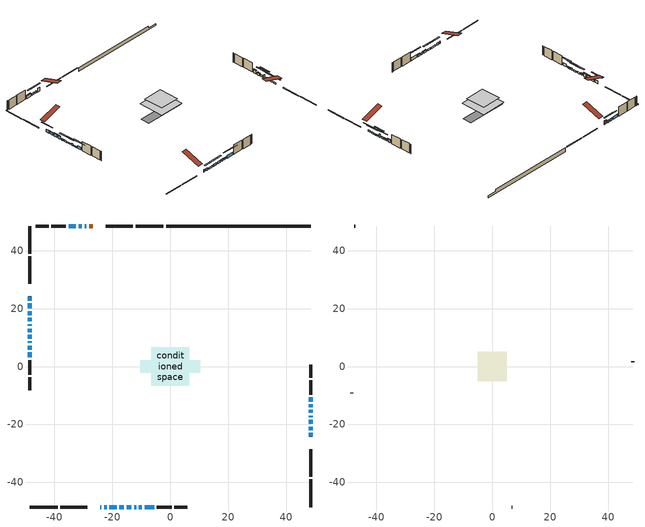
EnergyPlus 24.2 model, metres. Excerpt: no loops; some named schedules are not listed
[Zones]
conditioned space
 floor adiabatic (AdiabaticFloorConstruction): -6.57,-6.57 -6.57,6.57 6.57,6.57 6.57,-6.57 z3.66
 floor foundation (Slab1 construction): -10.28,-2.22 -10.28,2.22 10.28,2.22 10.28,-2.22 z-0.76
 wall outside (RimJoist1 construction): -2.38,48.53 -11.99,48.53 / -48.53,-48.53 -38.93,-48.53 / -48.53,48.53 -48.53,38.93 / 48.53,-48.53 48.53,-38.93 z1.22:1.52
 wall outside (RimJoist2 construction): -12.91,48.53 -22.29,48.53 / -38,-48.53 -28.63,-48.53 / -48.53,38 -48.53,28.63 / 48.53,-38 48.53,-28.63 z1.22:1.52
 wall outside (AdiabaticWallConstruction 1): -26.74,48.53 -28.04,48.53 z1.22:3.25
 wall outside (AdiabaticWallConstruction): -24.18,-48.53 -23.76,-48.53 / -28.96,48.53 -29.58,48.53 / -22.83,-48.53 -22.01,-48.53 / -12.48,-48.53 -11.78,-48.53 z1.22:2.44; -48.53,24.18 -48.53,22.76 / -48.53,19.15 -48.53,17.72 / 48.53,-12.13 48.53,-10.71 / -8.88,-48.53 -5.53,-48.53 z1.22:2.74; -48.53,21.83 -48.53,20.07 / -32.6,48.53 -35.14,48.53 / -48.53,4.9 -48.53,3.14 z1.22:2.57; -48.53,16.8 -48.53,15.57 z1.22:2.69; -48.53,14.65 -48.53,14.03 z1.22:1.96; 48.53,-24.18 48.53,-22.88 / -48.53,13.11 -48.53,11.81 z1.22:2.04; 48.53,-21.96 48.53,-20.74 / -48.53,10.88 -48.53,9.66 z1.22:1.91; -30.5,48.53 -31.67,48.53 z1.22:2.39; -21.09,-48.53 -18.49,-48.53 z1.22:2.03; -48.53,8.74 -48.53,8.18 / 48.53,-16.02 48.53,-15 / 48.53,-14.08 48.53,-13.06 z1.22:2.24; 48.53,-19.81 48.53,-18.39 / -48.53,7.25 -48.53,5.83 z1.22:1.63; -17.57,-48.53 -15.99,-48.53 / -15.06,-48.53 -13.41,-48.53 / -10.85,-48.53 -9.81,-48.53 z1.22:2.14; 48.53,-17.46 48.53,-16.95 z1.22:3.05
 wall outside (Wall1 construction): -36.07,48.53 -41.12,48.53 / -4.6,-48.53 0.45,-48.53 / -48.53,2.22 -48.53,-2.83 / 48.53,-9.78 48.53,-4.73 z1.22:6.1
 wall outside (Wall2 construction): -42.04,48.53 -46.47,48.53 / 1.38,-48.53 5.8,-48.53 / -48.53,-3.76 -48.53,-8.18 / 48.53,-3.8 48.53,0.62 z1.22:6.1
 wall foundation (FoundationWall1 construction): -1.45,48.53,-0.76 -1.45,48.53,1.22 43.54,48.53,1.22 43.54,48.53,0.21 48.53,48.53,0.21 48.53,48.53,-0.76
 window (WindowConstruction 20): -24.18,-48.53 -23.76,-48.53 z1.22:2.44
 window (WindowConstruction 6): -48.53,24.18 -48.53,22.76 z1.22:2.74
 window (WindowConstruction 7): -48.53,21.83 -48.53,20.08 z1.22:2.57
 window (WindowConstruction 8): -48.53,19.15 -48.53,17.72 z1.22:2.74
 window (WindowConstruction 9): -48.53,16.79 -48.53,15.57 z1.22:2.69
 window (WindowConstruction 10): -48.53,14.65 -48.53,14.04 z1.22:1.96
 window (WindowConstruction 11): 48.53,-24.18 48.53,-22.88 z1.22:2.03
 window (WindowConstruction 12): 48.53,-21.96 48.53,-20.74 z1.22:1.91
 window (WindowConstruction 13): -28.97,48.53 -29.57,48.53 z1.22:2.44
 window (WindowConstruction 14): -30.5,48.53 -31.67,48.53 z1.22:2.39
 window (WindowConstruction 21): -22.83,-48.53 -22.01,-48.53 z1.22:2.44
 window (WindowConstruction 15): -32.6,48.53 -35.14,48.53 z1.22:2.57
 window (WindowConstruction 16): -21.09,-48.53 -18.49,-48.53 z1.22:2.03
 window (WindowConstruction 17): -48.53,13.11 -48.53,11.81 z1.22:2.03
 window (WindowConstruction 18): -48.53,10.88 -48.53,9.66 z1.22:1.91
 window (WindowConstruction 19): -48.53,8.73 -48.53,8.18 z1.22:2.24
 window (WindowConstruction 23): 48.53,-19.81 48.53,-18.39 z1.22:1.63
 window (WindowConstruction 24): -17.57,-48.53 -15.99,-48.53 z1.22:2.13
 window (WindowConstruction 25): -15.06,-48.53 -13.41,-48.53 z1.22:2.13
 window (WindowConstruction 22): -12.48,-48.53 -11.78,-48.53 z1.22:2.44
 window (WindowConstruction 26): -10.85,-48.53 -9.81,-48.53 z1.22:2.13
 window (WindowConstruction 27): -48.53,7.25 -48.53,5.83 z1.22:1.63
 window (WindowConstruction): 48.53,-17.46 48.53,-16.95 z1.22:3.05
 window (WindowConstruction 1): 48.53,-16.02 48.53,-15 z1.22:2.24
 window (WindowConstruction 2): 48.53,-14.08 48.53,-13.06 z1.22:2.24
 window (WindowConstruction 3): 48.53,-12.13 48.53,-10.71 z1.22:2.74
 window (WindowConstruction 4): -8.88,-48.53 -5.53,-48.53 z1.22:2.74
 window (WindowConstruction 5): -48.53,4.9 -48.53,3.15 z1.22:2.57
 door (Door): -26.74,48.53 -28.04,48.53 z1.22:3.25
 ceiling adiabatic (AdiabaticFloorConstruction): 6.57,-6.57 6.57,6.57 -6.57,6.57 -6.57,-6.57 z3.66
attic - vented
 floor to conditioned space (Floor1 construction Reversed): -5.05,-5.05 -5.05,5.05 5.05,5.05 5.05,-5.05 z6.1
 wall outside (Wall3 construction): -47.39,48.53 -47.6,48.53 / 6.73,-48.53 6.94,-48.53 / -48.53,-9.11 -48.53,-9.32 / 48.53,1.55 48.53,1.76 z1.22:6.1
 roof outside (Roof1 construction): -25.81,48.53,6.1 -25.81,38.7,9.37 -23.22,38.7,9.37 -23.22,48.53,6.1; -25.11,-48.53,6.1 -25.11,-38.7,9.37 -27.7,-38.7,9.37 -27.7,-48.53,6.1; -48.53,25.11,6.1 -38.7,25.11,9.37 -38.7,27.7,9.37 -48.53,27.7,6.1; 48.53,-25.11,6.1 38.7,-25.11,9.37 38.7,-27.7,9.37 48.53,-27.7,6.1
shading: -48.53,20.12 -48.53,26.82 -48.95,26.82 -48.95,20.12 z5.38; -48.53,19.87 -48.53,22.03 -48.95,22.03 -48.95,19.87 z2.77; -48.53,17.52 -48.53,19.35 -48.95,19.35 -48.95,17.52 z2.95; -48.53,15.37 -48.53,17 -48.95,17 -48.95,15.37 z2.89; -48.53,13.84 -48.53,14.85 -48.95,14.85 -48.95,13.84 z2.16; 48.53,-20.25 48.53,-26.82 48.95,-26.82 48.95,-20.25 z4.67; 48.53,-18.1 48.53,-24.6 48.95,-24.6 48.95,-18.1 z4.55; -32.21,48.53 -26.33,48.53 -26.33,48.95 -32.21,48.95 z5.08; -34.31,48.53 -27.86,48.53 -27.86,48.95 -34.31,48.95 z5.03; -35.34,48.53 -32.4,48.53 -32.4,48.95 -35.34,48.95 z2.77; -15.85,-48.53 -23.73,-48.53 -23.73,-48.95 -15.85,-48.95 z4.67; -48.53,9.17 -48.53,15.75 -48.95,15.75 -48.95,9.17 z4.67; -48.53,7.02 -48.53,13.52 -48.95,13.52 -48.95,7.02 z4.55; -48.53,5.54 -48.53,11.37 -48.95,11.37 -48.95,5.54 z4.87; 48.53,-18.19 48.53,-20.01 48.95,-20.01 48.95,-18.19 z1.83; -13.35,-48.53 -20.2,-48.53 -20.2,-48.95 -13.35,-48.95 z4.77; -13.21,-48.53 -15.26,-48.53 -15.26,-48.95 -13.21,-48.95 z2.34; -9.61,-48.53 -11.05,-48.53 -11.05,-48.95 -9.61,-48.95 z2.34; -48.53,5.63 -48.53,7.45 -48.95,7.45 -48.95,5.63 z1.83; 48.53,-14.31 48.53,-20.1 48.95,-20.1 48.95,-14.31 z5.69; 48.53,-12.36 48.53,-18.66 48.95,-18.66 48.95,-12.36 z4.87; 48.53,-12.86 48.53,-14.28 48.95,-14.28 48.95,-12.86 z2.44; 48.53,-10.51 48.53,-12.33 48.95,-12.33 48.95,-10.51 z2.95; -2.89,-48.53 -11.52,-48.53 -11.52,-48.95 -2.89,-48.95 z5.38; -48.53,0.51 -48.53,7.54 -48.95,7.54 -48.95,0.51 z5.21
[Building]
Building 1: Terrain=Suburbs
[Site:Location]
London AP_ON: Latitude {deg}=43.03; Longitude {deg}=-81.15; Time Zone {hr}=-5; Elevation {m}=278; Keep Site Location Information=Yes
[Site:GroundTemperature:Shallow]
3.98693, 1.93205, 1.76749, 2.74264, 6.6573, 10.5537, 13.9317, 16.0716, 16.2534, 14.513, 11.2211, 7.44421
[Site:WaterMainsTemperature]
Calculation Method=Schedule; Temperature Schedule=mains temperature schedule
[Material] Roughness=Rough; Thermal Absorptance=0.9
Name | Thickness {m} | Conductivity {W/m-K} | Density {kg/m3} | Specific Heat {J/kg-K} | Solar Absorptance | Visible Absorptance
asphalt or fiberglass shingles | 0.00635 | 0.162714 | 1121.4 | 1465.45 | 0.4 | 0.4
ceiling loosefill ins | 0.254 | 0.0480833 | 16.02 | 1046.75 | 0.7 | 0.7
ceiling stud and cavity | 0.1397 | 0.0978263 | 65.682 | 1177.47 | 0.7 | 0.7
concrete 4.0 in. | 0.1016 | 1.803125 | 2242.8 | 837.4 | 0.7 | 0.7
concrete 8.0 in. | 0.2032 | 1.803125 | 2242.8 | 837.4 | 0.7 | 0.7
door material | 0.04445 | 0.053851 | 512.64 | 1214.23 | 0.7 | 0.7
exterior vertical ins | 0.0454343 | 0.029427 | 32.04 | 1214.23 | 0.7 | 0.7
floor covering | 0.0127 | 0.0433444 | 54.468 | 1339.84 | 0.6 | 0.6
floor rigid ins; wall rigid ins | 0.512978 | 0.029427 | 32.04 | 1214.23 | 0.7 | 0.7
floor stud and cavity | 0.1397 | 1.75129 | 37.0049 | 1207.88 | 0.7 | 0.7
furniture material conditioned space 1 | 0.1524 | 0.115458 | 640.8 | 1214.23 | 0.6 | 0.6
gypsum board | 0.0127 | 0.160291 | 801 | 837.4 | 0.6 | 0.6
gypsum board 1 | 0.0127 | 0.160291 | 801 | 837.4 | 0.7 | 0.7
osb sheathing 0.5 in. | 0.0127 | 0.115458 | 512.64 | 1214.23 | 0.7 | 0.7
osb sheathing 0.75 in. | 0.01905 | 0.115458 | 512.64 | 1214.23 | 0.7 | 0.7
osb sheathing 2.0 in. | 0.0508 | 0.115458 | 512.64 | 1214.23 | 0.7 | 0.7
rim joist stud and cavity | 0.0508 | 0.177588 | 50.32683 | 1063.81 | 0.6 | 0.6
rim joist stud and cavity 1 | 0.0508 | 0.0290657 | 125.044 | 1163.47 | 0.6 | 0.6
wall stud and cavity | 0.1397 | 0.0777826 | 139.0536 | 1170.24 | 0.7 | 0.7
wall stud and cavity 1 | 0.1397 | 0.0781658 | 139.0536 | 1170.24 | 0.7 | 0.7
wall stud and cavity 2 | 0.0889 | 6.1454 | 50.32683 | 1063.81 | 0.6 | 0.6
wall stud and cavity 3 | 0.0889 | 0.380278 | 52.3479 | 1209.89 | 0.7 | 0.7
wall stud and cavity 4 | 0.0889 | 0.391764 | 83.0341 | 1211.67 | 0.7 | 0.7
wood siding | 0.0254 | 0.102417 | 544.68 | 1172.36 | 0.4 | 0.4
wood siding 1 | 0.00254 | 0.102417 | 544.68 | 1172.36 | 0.4 | 0.4
wood siding 2; wood siding 3; wood siding 4 | 0.0254 | 0.102417 | 544.68 | 1172.36 | 0.7 | 0.7
[WindowMaterial:SimpleGlazingSystem]
Name | U-Factor {W/m2-K} | Solar Heat Gain Coefficient
WindowMaterial | 3.00026 | 0.52
WindowMaterial 1 | 2.95483 | 0.57
WindowMaterial 10 | 2.986628 | 0.53
WindowMaterial 11 | 2.9395 | 0.6
WindowMaterial 12 | 2.90259 | 0.65
WindowMaterial 13 | 2.99742 | 0.54
WindowMaterial 14 | 3.01104 | 0.51
WindowMaterial 15 | 3.034891 | 0.46
WindowMaterial 16 | 6.779532 | 0.73
WindowMaterial 17 | 6.68414 | 0.75
WindowMaterial 18 | 6.70231 | 0.75
WindowMaterial 19 | 3.04227 | 0.41
WindowMaterial 2 | 2.91679 | 0.63
WindowMaterial 20 | 2.94177 | 0.59
WindowMaterial 21 | 2.941204 | 0.6
WindowMaterial 22 | 2.95937 | 0.56
WindowMaterial 23 | 3.06555 | 0.37
WindowMaterial 3 | 2.88953 | 0.67
WindowMaterial 4 | 2.95029 | 0.61
WindowMaterial 5 | 2.95937 | 0.6
WindowMaterial 6 | 3.0082 | 0.51
WindowMaterial 7 | 3.05817 | 0.43
WindowMaterial 8 | 2.958238 | 0.57
WindowMaterial 9 | 2.975272 | 0.54
[Construction]
AdiabaticFloorConstruction: floor stud and cavity, floor rigid ins, osb sheathing 0.75 in., floor covering
AdiabaticWallConstruction: wood siding 3, wall rigid ins, wall stud and cavity 3, gypsum board
AdiabaticWallConstruction 1: wood siding 4, wall rigid ins, wall stud and cavity 3, gypsum board
Door: door material
Floor1 construction Reversed: gypsum board, ceiling stud and cavity, ceiling loosefill ins
FoundationWall1 construction: concrete 8.0 in., gypsum board 1
furniture construction conditioned space 1: furniture material conditioned space 1
PartitionWallConstruction: gypsum board, wall stud and cavity 4, gypsum board
RimJoist1 construction: wood siding 2, rim joist stud and cavity
RimJoist2 construction: wood siding 2, osb sheathing 2.0 in., rim joist stud and cavity 1
Roof1 construction: asphalt or fiberglass shingles
Slab1 construction: concrete 4.0 in.
Wall1 construction: wood siding, osb sheathing 0.5 in., wall stud and cavity, gypsum board
Wall2 construction: wood siding, osb sheathing 0.5 in., wall stud and cavity 1, gypsum board
Wall3 construction: wood siding 1, wall stud and cavity 2
WindowConstruction: WindowMaterial
WindowConstruction 1; WindowConstruction 2: WindowMaterial 1
WindowConstruction 10: WindowMaterial 7
WindowConstruction 11; WindowConstruction 16: WindowMaterial 8
WindowConstruction 12: WindowMaterial 9
WindowConstruction 13: WindowMaterial 10
WindowConstruction 14: WindowMaterial 11
WindowConstruction 15: WindowMaterial 12
WindowConstruction 17: WindowMaterial 13
WindowConstruction 18: WindowMaterial 14
WindowConstruction 19: WindowMaterial 15
WindowConstruction 20: WindowMaterial 16
WindowConstruction 21: WindowMaterial 17
WindowConstruction 22: WindowMaterial 18
WindowConstruction 23: WindowMaterial 19
WindowConstruction 24: WindowMaterial 20
WindowConstruction 25: WindowMaterial 21
WindowConstruction 26: WindowMaterial 22
WindowConstruction 27: WindowMaterial 23
WindowConstruction 3: WindowMaterial 2
WindowConstruction 4: WindowMaterial 3
WindowConstruction 5; WindowConstruction 7: WindowMaterial 4
WindowConstruction 6; WindowConstruction 8: WindowMaterial 5
WindowConstruction 9: WindowMaterial 6
[Zone] Multiplier=1; Part of Total Floor Area=Yes
Name | Volume {m3}
attic - vented | 54.2218
conditioned space | 646.1
[Space]
Name | Zone | Volume {m3}
attic - vented 1 | attic - vented | 54.2218
conditioned space 1 | conditioned space | 646.1
[ZoneInfiltration:EffectiveLeakageArea]
infil attic - vented 1: Zone or Space=attic - vented 1; Schedule=Always On Discrete; Effective Air Leakage Area {cm2}=4446.98; Stack Coefficient=0.000567038; Wind Coefficient=1.60889e-05
[ZoneMixing]
whole house fan mix: Zone or Space=attic - vented; Schedule=Always On Continuous; Design Flow Rate Calculation Method=Flow/Zone; Design Flow Rate {m3/s}=0; Source Zone or Space=conditioned space
[SurfaceProperty:ExposedFoundationPerimeter]
Slab1: Exposed Perimeter Calculation Method=TotalExposedPerimeter; Total Exposed Perimeter {m}=49.988
[InternalMass] Zone or ZoneList=conditioned space; Space or SpaceList=conditioned space 1
Name | Construction | Surface Area {m2}
furniture mass conditioned space 1 | furniture construction conditioned space 1 | 105.532
partition wall mass | PartitionWallConstruction | 263.83
[Lights]
interior lighting: Zone or ZoneList or Space or SpaceList=conditioned space 1; Schedule=interior lighting schedule; Design Level Calculation Method=LightingLevel; Lighting Level {W}=343.2; Return Air Fraction=0; Fraction Radiant=0.6; Fraction Visible=0.2; Fraction Replaceable=1
[People]
occupants: Zone or ZoneList or Space or SpaceList=conditioned space 1; Number of People Schedule=occupants schedule; Number of People Calculation Method=People; Number of People=3; Fraction Radiant=0.314171; Sensible Heat Fraction=0.56303; Activity Level Schedule=occupants activity schedule; Carbon Dioxide Generation Rate {m3/s-W}=0; Enable ASHRAE 55 Comfort Warnings=No; Mean Radiant Temperature Calculation Type=EnclosureAveraged
[ElectricEquipment] Zone or ZoneList or Space or SpaceList=conditioned space 1; Design Level Calculation Method=EquipmentLevel
Name | Schedule | Design Level {W} | Fraction Latent | Fraction Radiant | Fraction Lost
clothes dryer | clothes dryer schedule | 140.772 | 0.015 | 0.081 | 0.85
clothes washer | clothes washer schedule | 32.1985 | 0.03 | 0.162 | 0.7
cooking range | cooking range schedule | 215.147 | 0.08 | 0.432 | 0.2
dishwasher | dishwasher schedule | 66.8632 | 0.3 | 0.18 | 0.4
fridge | fridge schedule | 72.9452 | 0 | 0.6 | 0
mech vent house fan | mech vent house fan schedule | 0.95 | 0 | 0 | 1
mech vent house fan cfis | mech vent house fan cfis schedule | 0 | 0 | 0 | 0
misc plug loads | misc plug loads schedule | 494.7 | 0.045 | 0.513 | 0.1
whole house fan | Always On Discrete | 0 | 0 | 0 | 1
[OtherEquipment] Zone or ZoneList or Space or SpaceList=conditioned space 1; Design Level Calculation Method=EquipmentLevel
Name | Fuel Type | Schedule | Design Level {W} | Fraction Latent | Fraction Radiant | Fraction Lost
clothes dryer 1 | Electricity | clothes dryer schedule | 0 | 0.015 | 0.081 | 0.85
cooking range 1 | Electricity | cooking range schedule | 0 | 0.08 | 0.432 | 0.2
general water use latent | None | general water use schedule | 62.594 | 1 | 0 | 0
general water use sensible | None | general water use schedule | -61.6891 | 0 | 0.6 | 0
mech vent house fan latent load | None | Always On Discrete | 0 | 1 | 0 | 0
mech vent house fan sensible load | None | Always On Discrete | 0 | 0 | 0 | 0
water heater energy adjustment1 | NaturalGas | Always On Discrete | 0.01 | 0 | 0 | 1
[ZoneInfiltration:DesignFlowRate] Zone or ZoneList or Space or SpaceList=conditioned space 1; Schedule=Always On Discrete; Design Flow Rate Calculation Method=Flow/Zone; Design Flow Rate {m3/s}=0
infil flow; natural vent flow; whole house fan flow
[Foundation:Kiva]
Foundation Kiva 1: Initial Indoor Air Temperature {C}=18; Wall Height Above Grade {m}=1.22002; Wall Depth Below Slab {m}=0.2032; Custom Block Material Name 1=exterior vertical ins; Custom Block Depth 1 {m}=1.98001; Custom Block X Position 1 {m}=0.2159; Custom Block Z Position 1 {m}=0
[Foundation:Kiva:Settings]
Soil Conductivity {W/m-K}=0.849921; Soil Density {kg/m3}=1842.3; Soil Specific Heat {J/kg-K}=418.7; Ground Solar Absorptivity=0.9; Ground Thermal Absorptivity=0.9; Ground Surface Roughness {m}=0.03; Far-Field Width {m}=40; Deep-Ground Boundary Condition=ZeroFlux; Deep-Ground Depth {m}=40; Minimum Cell Dimension {m}=0.2; Maximum Cell Growth Coefficient=3; Simulation Timestep=Timestep
[Exterior:Lights]
exterior lighting: Schedule=exterior lighting schedule; Design Level {W}=75.6
[Schedule:Constant]
Name | Hourly Value
Always On Continuous; mech vent house fan schedule; mech vent house fan cfis schedule; Always On Discrete | 1
occupants activity schedule | 117.228
fridge schedule | 0
[Schedule:Week:Daily]
interior lighting schedule Week Rule - Jan1-Jan27: interior lighting schedule day, interior lighting schedule day, interior lighting schedule day, interior lighting schedule day, interior lighting schedule day, interior lighting schedule day, interior lighting schedule day, interior lighting schedule default day, interior lighting schedule default day, interior lighting schedule default day, interior lighting schedule default day, interior lighting schedule default day
interior lighting schedule Week Rule - Jan28-Feb3: interior lighting schedule day, interior lighting schedule day, interior lighting schedule day, interior lighting schedule day, interior lighting schedule day 1, interior lighting schedule day 1, interior lighting schedule day 1, interior lighting schedule default day, interior lighting schedule default day, interior lighting schedule default day, interior lighting schedule default day, interior lighting schedule default day
interior lighting schedule Week Rule - Feb4-Feb24: interior lighting schedule day 1, interior lighting schedule day 1, interior lighting schedule day 1, interior lighting schedule day 1, interior lighting schedule day 1, interior lighting schedule day 1, interior lighting schedule day 1, interior lighting schedule default day, interior lighting schedule default day, interior lighting schedule default day, interior lighting schedule default day, interior lighting schedule default day
interior lighting schedule Week Rule - Feb25-Mar3: interior lighting schedule day 1, interior lighting schedule day 1, interior lighting schedule day 1, interior lighting schedule day 1, interior lighting schedule day 2, interior lighting schedule day 2, interior lighting schedule day 2, interior lighting schedule default day, interior lighting schedule default day, interior lighting schedule default day, interior lighting schedule default day, interior lighting schedule default day
interior lighting schedule Week Rule - Mar4-Mar31: interior lighting schedule day 2, interior lighting schedule day 2, interior lighting schedule day 2, interior lighting schedule day 2, interior lighting schedule day 2, interior lighting schedule day 2, interior lighting schedule day 2, interior lighting schedule default day, interior lighting schedule default day, interior lighting schedule default day, interior lighting schedule default day, interior lighting schedule default day
interior lighting schedule Week Rule - Apr1-Apr28: interior lighting schedule day 3, interior lighting schedule day 3, interior lighting schedule day 3, interior lighting schedule day 3, interior lighting schedule day 3, interior lighting schedule day 3, interior lighting schedule day 3, interior lighting schedule default day, interior lighting schedule default day, interior lighting schedule default day, interior lighting schedule default day, interior lighting schedule default day
interior lighting schedule Week Rule - Apr29-May5: interior lighting schedule day 3, interior lighting schedule day 3, interior lighting schedule day 4, interior lighting schedule day 4, interior lighting schedule day 4, interior lighting schedule day 4, interior lighting schedule day 4, interior lighting schedule default day, interior lighting schedule default day, interior lighting schedule default day, interior lighting schedule default day, interior lighting schedule default day
interior lighting schedule Week Rule - May6-May26: interior lighting schedule day 4, interior lighting schedule day 4, interior lighting schedule day 4, interior lighting schedule day 4, interior lighting schedule day 4, interior lighting schedule day 4, interior lighting schedule day 4, interior lighting schedule default day, interior lighting schedule default day, interior lighting schedule default day, interior lighting schedule default day, interior lighting schedule default day
interior lighting schedule Week Rule - May27-Jun2: interior lighting schedule day 4, interior lighting schedule day 4, interior lighting schedule day 4, interior lighting schedule day 4, interior lighting schedule day 4, interior lighting schedule day 5, interior lighting schedule day 5, interior lighting schedule default day, interior lighting schedule default day, interior lighting schedule default day, interior lighting schedule default day, interior lighting schedule default day
interior lighting schedule Week Rule - Jun3-Jun30: interior lighting schedule day 5, interior lighting schedule day 5, interior lighting schedule day 5, interior lighting schedule day 5, interior lighting schedule day 5, interior lighting schedule day 5, interior lighting schedule day 5, interior lighting schedule default day, interior lighting schedule default day, interior lighting schedule default day, interior lighting schedule default day, interior lighting schedule default day
interior lighting schedule Week Rule - Jul1-Jul28: interior lighting schedule day 6, interior lighting schedule day 6, interior lighting schedule day 6, interior lighting schedule day 6, interior lighting schedule day 6, interior lighting schedule day 6, interior lighting schedule day 6, interior lighting schedule default day, interior lighting schedule default day, interior lighting schedule default day, interior lighting schedule default day, interior lighting schedule default day
interior lighting schedule Week Rule - Jul29-Aug4: interior lighting schedule day 6, interior lighting schedule day 6, interior lighting schedule day 6, interior lighting schedule day 7, interior lighting schedule day 7, interior lighting schedule day 7, interior lighting schedule day 7, interior lighting schedule default day, interior lighting schedule default day, interior lighting schedule default day, interior lighting schedule default day, interior lighting schedule default day
interior lighting schedule Week Rule - Aug5-Aug25: interior lighting schedule day 7, interior lighting schedule day 7, interior lighting schedule day 7, interior lighting schedule day 7, interior lighting schedule day 7, interior lighting schedule day 7, interior lighting schedule day 7, interior lighting schedule default day, interior lighting schedule default day, interior lighting schedule default day, interior lighting schedule default day, interior lighting schedule default day
interior lighting schedule Week Rule - Aug26-Sep1: interior lighting schedule day 7, interior lighting schedule day 7, interior lighting schedule day 7, interior lighting schedule day 7, interior lighting schedule day 7, interior lighting schedule day 7, interior lighting schedule day 8, interior lighting schedule default day, interior lighting schedule default day, interior lighting schedule default day, interior lighting schedule default day, interior lighting schedule default day
interior lighting schedule Week Rule - Sep2-Sep29: interior lighting schedule day 8, interior lighting schedule day 8, interior lighting schedule day 8, interior lighting schedule day 8, interior lighting schedule day 8, interior lighting schedule day 8, interior lighting schedule day 8, interior lighting schedule default day, interior lighting schedule default day, interior lighting schedule default day, interior lighting schedule default day, interior lighting schedule default day
interior lighting schedule Week Rule - Sep30-Oct6: interior lighting schedule day 8, interior lighting schedule day 9, interior lighting schedule day 9, interior lighting schedule day 9, interior lighting schedule day 9, interior lighting schedule day 9, interior lighting schedule day 9, interior lighting schedule default day, interior lighting schedule default day, interior lighting schedule default day, interior lighting schedule default day, interior lighting schedule default day
interior lighting schedule Week Rule - Oct7-Oct27: interior lighting schedule day 9, interior lighting schedule day 9, interior lighting schedule day 9, interior lighting schedule day 9, interior lighting schedule day 9, interior lighting schedule day 9, interior lighting schedule day 9, interior lighting schedule default day, interior lighting schedule default day, interior lighting schedule default day, interior lighting schedule default day, interior lighting schedule default day
interior lighting schedule Week Rule - Oct28-Nov3: interior lighting schedule day 9, interior lighting schedule day 9, interior lighting schedule day 9, interior lighting schedule day 9, interior lighting schedule day 10, interior lighting schedule day 10, interior lighting schedule day 10, interior lighting schedule default day, interior lighting schedule default day, interior lighting schedule default day, interior lighting schedule default day, interior lighting schedule default day
interior lighting schedule Week Rule - Nov4-Nov24: interior lighting schedule day 10, interior lighting schedule day 10, interior lighting schedule day 10, interior lighting schedule day 10, interior lighting schedule day 10, interior lighting schedule day 10, interior lighting schedule day 10, interior lighting schedule default day, interior lighting schedule default day, interior lighting schedule default day, interior lighting schedule default day, interior lighting schedule default day
interior lighting schedule Week Rule - Nov25-Dec1: interior lighting schedule day 10, interior lighting schedule day 10, interior lighting schedule day 10, interior lighting schedule day 10, interior lighting schedule day 10, interior lighting schedule day 10, interior lighting schedule day 11, interior lighting schedule default day, interior lighting schedule default day, interior lighting schedule default day, interior lighting schedule default day, interior lighting schedule default day
interior lighting schedule Week Rule - Dec2-Dec31: interior lighting schedule day 11, interior lighting schedule day 11, interior lighting schedule day 11, interior lighting schedule day 11, interior lighting schedule day 11, interior lighting schedule day 11, interior lighting schedule day 11, interior lighting schedule default day, interior lighting schedule default day, interior lighting schedule default day, interior lighting schedule default day, interior lighting schedule default day
occupants schedule Week Rule - Jan1-Dec31: occupants schedule day, occupants schedule day, occupants schedule day, occupants schedule day, occupants schedule day, occupants schedule day, occupants schedule day, occupants schedule default day, occupants schedule default day, occupants schedule default day, occupants schedule default day, occupants schedule default day
clothes dryer schedule Week Rule - Jan1-Dec31: clothes dryer schedule day, clothes dryer schedule day, clothes dryer schedule day, clothes dryer schedule day, clothes dryer schedule day, clothes dryer schedule day, clothes dryer schedule day, clothes dryer schedule default day, clothes dryer schedule default day, clothes dryer schedule default day, clothes dryer schedule default day, clothes dryer schedule default day
clothes washer schedule Week Rule - Jan1-Dec31: clothes washer schedule day, clothes washer schedule day, clothes washer schedule day, clothes washer schedule day, clothes washer schedule day, clothes washer schedule day, clothes washer schedule day, clothes washer schedule default day, clothes washer schedule default day, clothes washer schedule default day, clothes washer schedule default day, clothes washer schedule default day
cooking range schedule Week Rule - Jan1-Dec31: cooking range schedule day, cooking range schedule day, cooking range schedule day, cooking range schedule day, cooking range schedule day, cooking range schedule day, cooking range schedule day, cooking range schedule default day, cooking range schedule default day, cooking range schedule default day, cooking range schedule default day, cooking range schedule default day
dishwasher schedule Week Rule - Jan1-Dec31: dishwasher schedule day, dishwasher schedule day, dishwasher schedule day, dishwasher schedule day, dishwasher schedule day, dishwasher schedule day, dishwasher schedule day, dishwasher schedule default day, dishwasher schedule default day, dishwasher schedule default day, dishwasher schedule default day, dishwasher schedule default day
misc plug loads schedule Week Rule - Jan1-Dec31: misc plug loads schedule day, misc plug loads schedule day, misc plug loads schedule day, misc plug loads schedule day, misc plug loads schedule day, misc plug loads schedule day, misc plug loads schedule day, misc plug loads schedule default day, misc plug loads schedule default day, misc plug loads schedule default day, misc plug loads schedule default day, misc plug loads schedule default day
general water use schedule Week Rule - Jan1-Dec31: general water use schedule day, general water use schedule day, general water use schedule day, general water use schedule day, general water use schedule day, general water use schedule day, general water use schedule day, general water use schedule default day, general water use schedule default day, general water use schedule default day, general water use schedule default day, general water use schedule default day
exterior lighting schedule Week Rule - Jan1-Jan27: exterior lighting schedule day, exterior lighting schedule day, exterior lighting schedule day, exterior lighting schedule day, exterior lighting schedule day, exterior lighting schedule day, exterior lighting schedule day, exterior lighting schedule default day, exterior lighting schedule default day, exterior lighting schedule default day, exterior lighting schedule default day, exterior lighting schedule default day
exterior lighting schedule Week Rule - Jan28-Feb3: exterior lighting schedule day, exterior lighting schedule day, exterior lighting schedule day, exterior lighting schedule day, exterior lighting schedule day 1, exterior lighting schedule day 1, exterior lighting schedule day 1, exterior lighting schedule default day, exterior lighting schedule default day, exterior lighting schedule default day, exterior lighting schedule default day, exterior lighting schedule default day
exterior lighting schedule Week Rule - Feb4-Feb24: exterior lighting schedule day 1, exterior lighting schedule day 1, exterior lighting schedule day 1, exterior lighting schedule day 1, exterior lighting schedule day 1, exterior lighting schedule day 1, exterior lighting schedule day 1, exterior lighting schedule default day, exterior lighting schedule default day, exterior lighting schedule default day, exterior lighting schedule default day, exterior lighting schedule default day
exterior lighting schedule Week Rule - Feb25-Mar3: exterior lighting schedule day 1, exterior lighting schedule day 1, exterior lighting schedule day 1, exterior lighting schedule day 1, exterior lighting schedule day 2, exterior lighting schedule day 2, exterior lighting schedule day 2, exterior lighting schedule default day, exterior lighting schedule default day, exterior lighting schedule default day, exterior lighting schedule default day, exterior lighting schedule default day
exterior lighting schedule Week Rule - Mar4-Mar31: exterior lighting schedule day 2, exterior lighting schedule day 2, exterior lighting schedule day 2, exterior lighting schedule day 2, exterior lighting schedule day 2, exterior lighting schedule day 2, exterior lighting schedule day 2, exterior lighting schedule default day, exterior lighting schedule default day, exterior lighting schedule default day, exterior lighting schedule default day, exterior lighting schedule default day
exterior lighting schedule Week Rule - Apr1-Apr28: exterior lighting schedule day 3, exterior lighting schedule day 3, exterior lighting schedule day 3, exterior lighting schedule day 3, exterior lighting schedule day 3, exterior lighting schedule day 3, exterior lighting schedule day 3, exterior lighting schedule default day, exterior lighting schedule default day, exterior lighting schedule default day, exterior lighting schedule default day, exterior lighting schedule default day
exterior lighting schedule Week Rule - Apr29-May5: exterior lighting schedule day 3, exterior lighting schedule day 3, exterior lighting schedule day 4, exterior lighting schedule day 4, exterior lighting schedule day 4, exterior lighting schedule day 4, exterior lighting schedule day 4, exterior lighting schedule default day, exterior lighting schedule default day, exterior lighting schedule default day, exterior lighting schedule default day, exterior lighting schedule default day
exterior lighting schedule Week Rule - May6-May26: exterior lighting schedule day 4, exterior lighting schedule day 4, exterior lighting schedule day 4, exterior lighting schedule day 4, exterior lighting schedule day 4, exterior lighting schedule day 4, exterior lighting schedule day 4, exterior lighting schedule default day, exterior lighting schedule default day, exterior lighting schedule default day, exterior lighting schedule default day, exterior lighting schedule default day
exterior lighting schedule Week Rule - May27-Jun2: exterior lighting schedule day 4, exterior lighting schedule day 4, exterior lighting schedule day 4, exterior lighting schedule day 4, exterior lighting schedule day 4, exterior lighting schedule day 5, exterior lighting schedule day 5, exterior lighting schedule default day, exterior lighting schedule default day, exterior lighting schedule default day, exterior lighting schedule default day, exterior lighting schedule default day
[Schedule:Year]
interior lighting schedule: interior lighting schedule Week Rule - Jan1-Jan27, 1, 1, 1, 27, interior lighting schedule Week Rule - Jan28-Feb3, 1, 28, 2, 3, interior lighting schedule Week Rule - Feb4-Feb24, 2, 4, 2, 24, interior lighting schedule Week Rule - Feb25-Mar3, 2, 25, 3, 3, interior lighting schedule Week Rule - Mar4-Mar31, 3, 4, 3, 31, interior lighting schedule Week Rule - Apr1-Apr28, 4, 1, 4, 28, interior lighting schedule Week Rule - Apr29-May5, 4, 29, 5, 5, interior lighting schedule Week Rule - May6-May26, 5, 6, 5, 26, interior lighting schedule Week Rule - May27-Jun2, 5, 27, 6, 2, interior lighting schedule Week Rule - Jun3-Jun30, 6, 3, 6, 30, interior lighting schedule Week Rule - Jul1-Jul28, 7, 1, 7, 28, interior lighting schedule Week Rule - Jul29-Aug4, 7, 29, 8, 4, interior lighting schedule Week Rule - Aug5-Aug25, 8, 5, 8, 25, interior lighting schedule Week Rule - Aug26-Sep1, 8, 26, 9, 1, interior lighting schedule Week Rule - Sep2-Sep29, 9, 2, 9, 29, interior lighting schedule Week Rule - Sep30-Oct6, 9, 30, 10, 6, interior lighting schedule Week Rule - Oct7-Oct27, 10, 7, 10, 27, interior lighting schedule Week Rule - Oct28-Nov3, 10, 28, 11, 3, interior lighting schedule Week Rule - Nov4-Nov24, 11, 4, 11, 24, interior lighting schedule Week Rule - Nov25-Dec1, 11, 25, 12, 1, interior lighting schedule Week Rule - Dec2-Dec31, 12, 2, 12, 31
occupants schedule: occupants schedule Week Rule - Jan1-Dec31, 1, 1, 12, 31
clothes dryer schedule: clothes dryer schedule Week Rule - Jan1-Dec31, 1, 1, 12, 31
clothes washer schedule: clothes washer schedule Week Rule - Jan1-Dec31, 1, 1, 12, 31
cooking range schedule: cooking range schedule Week Rule - Jan1-Dec31, 1, 1, 12, 31
dishwasher schedule: dishwasher schedule Week Rule - Jan1-Dec31, 1, 1, 12, 31
misc plug loads schedule: misc plug loads schedule Week Rule - Jan1-Dec31, 1, 1, 12, 31
general water use schedule: general water use schedule Week Rule - Jan1-Dec31, 1, 1, 12, 31
exterior lighting schedule: exterior lighting schedule Week Rule - Jan1-Jan27, 1, 1, 1, 27, exterior lighting schedule Week Rule - Jan28-Feb3, 1, 28, 2, 3, exterior lighting schedule Week Rule - Feb4-Feb24, 2, 4, 2, 24, exterior lighting schedule Week Rule - Feb25-Mar3, 2, 25, 3, 3, exterior lighting schedule Week Rule - Mar4-Mar31, 3, 4, 3, 31, exterior lighting schedule Week Rule - Apr1-Apr28, 4, 1, 4, 28, exterior lighting schedule Week Rule - Apr29-May5, 4, 29, 5, 5, exterior lighting schedule Week Rule - May6-May26, 5, 6, 5, 26, exterior lighting schedule Week Rule - May27-Jun2, 5, 27, 6, 2, exterior lighting schedule Week Rule - Jun3-Jun30, 6, 3, 6, 30, exterior lighting schedule Week Rule - Jul1-Jul28, 7, 1, 7, 28, exterior lighting schedule Week Rule - Jul29-Aug4, 7, 29, 8, 4, exterior lighting schedule Week Rule - Aug5-Aug25, 8, 5, 8, 25, exterior lighting schedule Week Rule - Aug26-Sep1, 8, 26, 9, 1, exterior lighting schedule Week Rule - Sep2-Sep29, 9, 2, 9, 29, exterior lighting schedule Week Rule - Sep30-Oct6, 9, 30, 10, 6, exterior lighting schedule Week Rule - Oct7-Oct27, 10, 7, 10, 27, exterior lighting schedule Week Rule - Oct28-Nov3, 10, 28, 11, 3, exterior lighting schedule Week Rule - Nov4-Nov24, 11, 4, 11, 24, exterior lighting schedule Week Rule - Nov25-Dec1, 11, 25, 12, 1, exterior lighting schedule Week Rule - Dec2-Dec31, 12, 2, 12, 31
[Schedule:Compact]
mains temperature schedule: Through: 01/01, For: AllDays, Until: 24:00, 7.96722, Through: 01/02, For: AllDays, Until: 24:00, 7.89722, Through: 01/03, For: AllDays, Until: 24:00, 7.82778, Through: 01/04, For: AllDays, Until: 24:00, 7.76, Through: 01/05, For: AllDays, Until: 24:00, 7.69333, Through: 01/06, For: AllDays, Until: 24:00, 7.62778, Through: 01/07, For: AllDays, Until: 24:00, 7.56389, Through: 01/08, For: AllDays, Until: 24:00, 7.50167, Through: 01/09, For: AllDays, Until: 24:00, 7.44056, Through: 01/10, For: AllDays, Until: 24:00, 7.38056, Through: 01/11, For: AllDays, Until: 24:00, 7.32222, Through: 01/12, For: AllDays, Until: 24:00, 7.26556, Through: 01/13, For: AllDays, Until: 24:00, 7.21, Through: 01/14, For: AllDays, Until: 24:00, 7.15556, Through: 01/15, For: AllDays, Until: 24:00, 7.10333, Through: 01/16, For: AllDays, Until: 24:00, 7.05222, Through: 01/17, For: AllDays, Until: 24:00, 7.00278, Through: 01/18, For: AllDays, Until: 24:00, 6.955, Through: 01/19, For: AllDays, Until: 24:00, 6.90833, Through: 01/20, For: AllDays, Until: 24:00, 6.86389, Through: 01/21, For: AllDays, Until: 24:00, 6.82056, Through: 01/22, For: AllDays, Until: 24:00, 6.77889, Through: 01/23, For: AllDays, Until: 24:00, 6.73889, Through: 01/24, For: AllDays, Until: 24:00, 6.7, Through: 01/25, For: AllDays, Until: 24:00, 6.66333, Through: 01/26, For: AllDays, Until: 24:00, 6.62833, Through: 01/27, For: AllDays, Until: 24:00, 6.59444, Through: 01/28, For: AllDays, Until: 24:00, 6.56278, Through: 01/29, For: AllDays, Until: 24:00, 6.53222, Through: 01/30, For: AllDays, Until: 24:00, 6.50389, Through: 01/31, For: AllDays, Until: 24:00, 6.47722, Through: 02/01, For: AllDays, Until: 24:00, 6.45167, Through: 02/02, For: AllDays, Until: 24:00, 6.42833, Through: 02/03, For: AllDays, Until: 24:00, 6.40667, Through: 02/04, For: AllDays, Until: 24:00, 6.38611, Through: 02/05, For: AllDays, Until: 24:00, 6.36778, Through: 02/06, For: AllDays, Until: 24:00, 6.35111, Through: 02/07, For: AllDays, Until: 24:00, 6.33611, Through: 02/08, For: AllDays, Until: 24:00, 6.32333, Through: 02/09, For: AllDays, Until: 24:00, 6.31167, Through: 02/10, For: AllDays, Until: 24:00, 6.30222, Through: 02/11, For: AllDays, Until: 24:00, 6.29389, Through: 02/12, For: AllDays, Until: 24:00, 6.28778, Through: 02/13, For: AllDays, Until: 24:00, 6.28333, Through: 02/14, For: AllDays, Until: 24:00, 6.28056, Through: 02/15, For: AllDays, Until: 24:00, 6.27944, Through: 02/16, For: AllDays, Until: 24:00, 6.28, Through: 02/17, For: AllDays, Until: 24:00, 6.28278, Through: 02/18, For: AllDays, Until: 24:00, 6.28722, Through: 02/19, For: AllDays, Until: 24:00, 6.29278, Through: 02/20, For: AllDays, Until: 24:00, 6.30056, Through: 02/21, For: AllDays, Until: 24:00, 6.31, Through: 02/22, For: AllDays, Until: 24:00, 6.32111, Through: 02/23, For: AllDays, Until: 24:00, 6.33444, Through: 02/24, For: AllDays, Until: 24:00, 6.34889, Through: 02/25, For: AllDays, Until: 24:00, 6.36556, Through: 02/26, For: AllDays, Until: 24:00, 6.38333, Through: 02/27, For: AllDays, Until: 24:00, 6.40333, Through: 02/28, For: AllDays, Until: 24:00, 6.425, Through: 03/01, For: AllDays, Until: 24:00, 6.44833, Through: 03/02, For: AllDays, Until: 24:00, 6.47278, Through: 03/03, For: AllDays, Until: 24:00, 6.49944, Through: 03/04, For: AllDays, Until: 24:00, 6.52778, Through: 03/05, For: AllDays, Until: 24:00, 6.55778, Through: 03/06, For: AllDays, Until: 24:00, 6.58944, Through: 03/07, For: AllDays, Until: 24:00, 6.62278, Through: 03/08, For: AllDays, Until: 24:00, 6.65778, Through: 03/09, For: AllDays, Until: 24:00, 6.69444, Through: 03/10, For: AllDays, Until: 24:00, 6.73278, Through: 03/11, For: AllDays, Until: 24:00, 6.77278, Through: 03/12, For: AllDays, Until: 24:00, 6.81389, Through: 03/13, For: AllDays, Until: 24:00, 6.85722, Through: 03/14, For: AllDays, Until: 24:00, 6.90167, Through: 03/15, For: AllDays, Until: 24:00, 6.94778, Through: 03/16, For: AllDays, Until: 24:00, 6.99556, Through: 03/17, For: AllDays, Until: 24:00, 7.045, Through: 03/18, For: AllDays, Until: 24:00, 7.09556, Through: 03/19, For: AllDays, Until: 24:00, 7.14778, Through: 03/20, For: AllDays, Until: 24:00, 7.20167, Through: 03/21, For: AllDays, Until: 24:00, 7.25667, Through: 03/22, For: AllDays, Until: 24:00, 7.31333, Through: 03/23, For: AllDays, Until: 24:00, 7.37167, Through: 03/24, For: AllDays, Until: 24:00, 7.43111, Through: 03/25, For: AllDays, Until: 24:00, 7.49222, Through: 03/26, For: AllDays, Until: 24:00, 7.55444, Through: 03/27, For: AllDays, Until: 24:00, 7.61833, Through: 03/28, For: AllDays, Until: 24:00, 7.68333, Through: 03/29, For: AllDays, Until: 24:00, 7.74944, Through: 03/30, For: AllDays, Until: 24:00, 7.81722, Through: 03/31, For: AllDays, Until: 24:00, 7.88667, Through: 04/01, For: AllDays, Until: 24:00, 7.95667, Through: 04/02, For: AllDays, Until: 24:00, 8.02833, Through: 04/03, For: AllDays, Until: 24:00, 8.10111, Through: 04/04, For: AllDays, Until: 24:00, 8.175, Through: 04/05, For: AllDays, Until: 24:00, 8.25, Through: 04/06, For: AllDays, Until: 24:00, 8.32667, Through: 04/07, For: AllDays, Until: 24:00, 8.40389, Through: 04/08, For: AllDays, Until: 24:00, 8.48278, Through: 04/09, For: AllDays, Until: 24:00, 8.56222, Through: 04/10, For: AllDays, Until: 24:00, 8.64278, Through: 04/11, For: AllDays, Until: 24:00, 8.725, Through: 04/12, For: AllDays, Until: 24:00, 8.80778, Through: 04/13, For: AllDays, Until: 24:00, 8.89167, Through: 04/14, For: AllDays, Until: 24:00, 8.97611, Through: 04/15, For: AllDays, Until: 24:00, 9.06167, Through: 04/16, For: AllDays, Until: 24:00, 9.14833, Through: 04/17, For: AllDays, Until: 24:00, 9.23611, Through: 04/18, For: AllDays, Until: 24:00, 9.32444, Through: 04/19, For: AllDays, Until: 24:00, 9.41389, Through: 04/20, For: AllDays, Until: 24:00, 9.50389, Through: 04/21, For: AllDays, Until: 24:00, 9.595, Through: 04/22, For: AllDays, Until: 24:00, 9.68667, Through: 04/23, For: AllDays, Until: 24:00, 9.77889, Through: 04/24, For: AllDays, Until: 24:00, 9.87222, Through: 04/25, For: AllDays, Until: 24:00, 9.96556, Through: 04/26, For: AllDays, Until: 24:00, 10.06, Through: 04/27, For: AllDays, Until: 24:00, 10.1556, Through: 04/28, For: AllDays, Until: 24:00, 10.2511, Through: 04/29, For: AllDays, Until: 24:00, 10.3472, Through: 04/30, For: AllDays, Until: 24:00, 10.4439, Through: 05/01, For: AllDays, Until: 24:00, 10.5411, Through: 05/02, For: AllDays, Until: 24:00, 10.6389, Through: 05/03, For: AllDays, Until: 24:00, 10.7372, Through: 05/04, For: AllDays, Until: 24:00, 10.8361, Through: 05/05, For: AllDays, Until: 24:00, 10.935, Through: 05/06, For: AllDays, Until: 24:00, 11.0344, Through: 05/07, For: AllDays, Until: 24:00, 11.1344, Through: 05/08, For: AllDays, Until: 24:00, 11.2344, Through: 05/09, For: AllDays, Until: 24:00, 11.335, Through: 05/10, For: AllDays, Until: 24:00, 11.4356, Through: 05/11, For: AllDays, Until: 24:00, 11.5361, Through: 05/12, For: AllDays, Until: 24:00, 11.6372, Through: 05/13, For: AllDays, Until: 24:00, 11.7383, Through: 05/14, For: AllDays, Until: 24:00, 11.84, Through: 05/15, For: AllDays, Until: 24:00, 11.9411, Through: 05/16, For: AllDays, Until: 24:00, 12.0428, Through: 05/17, For: AllDays, Until: 24:00, 12.1444, Through: 05/18, For: AllDays, Until: 24:00, 12.2456, Through: 05/19, For: AllDays, Until: 24:00, 12.3472, Through: 05/20, For: AllDays, Until: 24:00, 12.4489, Through: 05/21, For: AllDays, Until: 24:00, 12.55, Through: 05/22, For: AllDays, Until: 24:00, 12.6517, Through: 05/23, For: AllDays, Until: 24:00, 12.7528, Through: 05/24, For: AllDays, Until: 24:00, 12.8533, Through: 05/25, For: AllDays, Until: 24:00, 12.9544, Through: 05/26, For: AllDays, Until: 24:00, 13.055, Through: 05/27, For: AllDays, Until: 24:00, 13.155, Through: 05/28, For: AllDays, Until: 24:00, 13.255, Through: 05/29, For: AllDays, Until: 24:00, 13.355, Through: 05/30, For: AllDays, Until: 24:00, 13.4539, Through: 05/31, For: AllDays, Until: 24:00, 13.5533, Through: 06/01, For: AllDays, Until: 24:00, 13.6517, Through: 06/02, For: AllDays, Until: 24:00, 13.75, Through: 06/03, For: AllDays, Until: 24:00, 13.8472, Through: 06/04, For: AllDays, Until: 24:00, 13.9444, Through: 06/05, For: AllDays, Until: 24:00, 14.0411, Through: 06/06, For: AllDays, Until: 24:00, 14.1372, Through: 06/07, For: AllDays, Until: 24:00, 14.2328, Through: 06/08, For: AllDays, Until: 24:00, 14.3278, Through: 06/09, For: AllDays, Until: 24:00, 14.4217, Through: 06/10, For: AllDays, Until: 24:00, 14.5156, Through: 06/11, For: AllDays, Until: 24:00, 14.6083, Through: 06/12, For: AllDays, Until: 24:00, 14.7006, Through: 06/13, For: AllDays, Until: 24:00, 14.7922, Through: 06/14, For: AllDays, Until: 24:00, 14.8828, Through: 06/15, For: AllDays, Until: 24:00, 14.9728, Through: 06/16, For: AllDays, Until: 24:00, 15.0617, Through: 06/17, For: AllDays, Until: 24:00, 15.15, Through: 06/18, For: AllDays, Until: 24:00, 15.2372, Through: 06/19, For: AllDays, Until: 24:00, 15.3233, Through: 06/20, For: AllDays, Until: 24:00, 15.4089, Through: 06/21, For: AllDays, Until: 24:00, 15.4933, Through: 06/22, For: AllDays, Until: 24:00, 15.5772, Through: 06/23, For: AllDays, Until: 24:00, 15.6594, Through: 06/24, For: AllDays, Until: 24:00, 15.7411, Through: 06/25, For: AllDays, Until: 24:00, 15.8217, Through: 06/26, For: AllDays, Until: 24:00, 15.9006, Through: 06/27, For: AllDays, Until: 24:00, 15.9789, Through: 06/28, For: AllDays, Until: 24:00, 16.0561, Through: 06/29, For: AllDays, Until: 24:00, 16.1322, Through: 06/30, For: AllDays, Until: 24:00, 16.2072, Through: 07/01, For: AllDays, Until: 24:00, 16.2806, Through: 07/02, For: AllDays, Until: 24:00, 16.3528, Through: 07/03, For: AllDays, Until: 24:00, 16.4244, Through: 07/04, For: AllDays, Until: 24:00, 16.4939, Through: 07/05, For: AllDays, Until: 24:00, 16.5628, Through: 07/06, For: AllDays, Until: 24:00, 16.63, Through: 07/07, For: AllDays, Until: 24:00, 16.6961, Through: 07/08, For: AllDays, Until: 24:00, 16.7606, Through: 07/09, For: AllDays, Until: 24:00, 16.8239, Through: 07/10, For: AllDays, Until: 24:00, 16.8861, Through: 07/11, For: AllDays, Until: 24:00, 16.9467, Through: 07/12, For: AllDays, Until: 24:00, 17.0056, Through: 07/13, For: AllDays, Until: 24:00, 17.0633, Through: 07/14, For: AllDays, Until: 24:00, 17.12, Through: 07/15, For: AllDays, Until: 24:00, 17.1744, Through: 07/16, For: AllDays, Until: 24:00, 17.2278, Through: 07/17, For: AllDays, Until: 24:00, 17.28, Through: 07/18, For: AllDays, Until: 24:00, 17.33, Through: 07/19, For: AllDays, Until: 24:00, 17.3789, Through: 07/20, For: AllDays, Until: 24:00, 17.4261, Through: 07/21, For: AllDays, Until: 24:00, 17.4717, Through: 07/22, For: AllDays, Until: 24:00, 17.5161, Through: 07/23, For: AllDays, Until: 24:00, 17.5583, Through: 07/24, For: AllDays, Until: 24:00, 17.5994, Through: 07/25, For: AllDays, Until: 24:00, 17.6389, Through: 07/26, For: AllDays, Until: 24:00, 17.6767, Through: 07/27, For: AllDays, Until: 24:00, 17.7128, Through: 07/28, For: AllDays, Until: 24:00, 17.7472, Through: 07/29, For: AllDays, Until: 24:00, 17.78, Through: 07/30, For: AllDays, Until: 24:00, 17.8111, Through: 07/31, For: AllDays, Until: 24:00, 17.8406, Through: 08/01, For: AllDays, Until: 24:00, 17.8683, Through: 08/02, For: AllDays, Until: 24:00, 17.8944, Through: 08/03, For: AllDays, Until: 24:00, 17.9189, Through: 08/04, For: AllDays, Until: 24:00, 17.9417, Through: 08/05, For: AllDays, Until: 24:00, 17.9628, Through: 08/06, For: AllDays, Until: 24:00, 17.9822, Through: 08/07, For: AllDays, Until: 24:00, 18, Through: 08/08, For: AllDays, Until: 24:00, 18.0156, Through: 08/09, For: AllDays, Until: 24:00, 18.03, Through: 08/10, For: AllDays, Until: 24:00, 18.0422, Through: 08/11, For: AllDays, Until: 24:00, 18.0533, Through: 08/12, For: AllDays, Until: 24:00, 18.0622, Through: 08/13, For: AllDays, Until: 24:00, 18.0694, Through: 08/14, For: AllDays, Until: 24:00, 18.0744, Through: 08/15, For: AllDays, Until: 24:00, 18.0783, Through: 08/16, For: AllDays, Until: 24:00, 18.0806, Through: 08/17, For: AllDays, Until: 24:00, 18.0806, Through: 08/18, For: AllDays, Until: 24:00, 18.0789, Through: 08/19, For: AllDays, Until: 24:00, 18.0761, Through: 08/20, For: AllDays, Until: 24:00, 18.0711, Through: 08/21, For: AllDays, Until: 24:00, 18.0639, Through: 08/22, For: AllDays, Until: 24:00, 18.0556, Through: 08/23, For: AllDays, Until: 24:00, 18.0456, Through: 08/24, For: AllDays, Until: 24:00, 18.0333, Through: 08/25, For: AllDays, Until: 24:00, 18.0194, Through: 08/26, For: AllDays, Until: 24:00, 18.0044, Through: 08/27, For: AllDays, Until: 24:00, 17.9872, Through: 08/28, For: AllDays, Until: 24:00, 17.9683, Through: 08/29, For: AllDays, Until: 24:00, 17.9478, Through: 08/30, For: AllDays, Until: 24:00, 17.9256, Through: 08/31, For: AllDays, Until: 24:00, 17.9011, Through: 09/01, For: AllDays, Until: 24:00, 17.8756, Through: 09/02, For: AllDays, Until: 24:00, 17.8483, Through: 09/03, For: AllDays, Until: 24:00, 17.8189, Through: 09/04, For: AllDays, Until: 24:00, 17.7883, Through: 09/05, For: AllDays, Until: 24:00, 17.7561, Through: 09/06, For: AllDays, Until: 24:00, 17.7222, Through: 09/07, For: AllDays, Until: 24:00, 17.6861, Through: 09/08, For: AllDays, Until: 24:00, 17.6489, Through: 09/09, For: AllDays, Until: 24:00, 17.61, Through: 09/10, For: AllDays, Until: 24:00, 17.5694, Through: 09/11, For: AllDays, Until: 24:00, 17.5272, Through: 09/12, For: AllDays, Until: 24:00, 17.4833, Through: 09/13, For: AllDays, Until: 24:00, 17.4383, Through: 09/14, For: AllDays, Until: 24:00, 17.3917, Through: 09/15, For: AllDays, Until: 24:00, 17.3433, Through: 09/16, For: AllDays, Until: 24:00, 17.2933, Through: 09/17, For: AllDays, Until: 24:00, 17.2417, Through: 09/18, For: AllDays, Until: 24:00, 17.1889, Through: 09/19, For: AllDays, Until: 24:00, 17.1344, Through: 09/20, For: AllDays, Until: 24:00, 17.0783, Through: 09/21, For: AllDays, Until: 24:00, 17.0211, Through: 09/22, For: AllDays, Until: 24:00, 16.9622, Through: 09/23, For: AllDays, Until: 24:00, 16.9022, Through: 09/24, For: AllDays, Until: 24:00, 16.8406, Through: 09/25, For: AllDays, Until: 24:00, 16.7778, Through: 09/26, For: AllDays, Until: 24:00, 16.7133, Through: 09/27, For: AllDays, Until: 24:00, 16.6478, Through: 09/28, For: AllDays, Until: 24:00, 16.5806, Through: 09/29, For: AllDays, Until: 24:00, 16.5122, Through: 09/30, For: AllDays, Until: 24:00, 16.4428, Through: 10/01, For: AllDays, Until: 24:00, 16.3717, Through: 10/02, For: AllDays, Until: 24:00, 16.3, Through: 10/03, For: AllDays, Until: 24:00, 16.2267, Through: 10/04, For: AllDays, Until: 24:00, 16.1522, Through: 10/05, For: AllDays, Until: 24:00, 16.0761, Through: 10/06, For: AllDays, Until: 24:00, 15.9994, Through: 10/07, For: AllDays, Until: 24:00, 15.9217, Through: 10/08, For: AllDays, Until: 24:00, 15.8422, Through: 10/09, For: AllDays, Until: 24:00, 15.7622, Through: 10/10, For: AllDays, Until: 24:00, 15.6811, Through: 10/11, For: AllDays, Until: 24:00, 15.5989, Through: 10/12, For: AllDays, Until: 24:00, 15.5156, Through: 10/13, For: AllDays, Until: 24:00, 15.4311, Through: 10/14, For: AllDays, Until: 24:00, 15.3461, Through: 10/15, For: AllDays, Until: 24:00, 15.26, Through: 10/16, For: AllDays, Until: 24:00, 15.1728, Through: 10/17, For: AllDays, Until: 24:00, 15.085, Through: 10/18, For: AllDays, Until: 24:00, 14.9961, Through: 10/19, For: AllDays, Until: 24:00, 14.9067, Through: 10/20, For: AllDays, Until: 24:00, 14.8161, Through: 10/21, For: AllDays, Until: 24:00, 14.725, Through: 10/22, For: AllDays, Until: 24:00, 14.6328, Through: 10/23, For: AllDays, Until: 24:00, 14.54, Through: 10/24, For: AllDays, Until: 24:00, 14.4467, Through: 10/25, For: AllDays, Until: 24:00, 14.3528, Through: 10/26, For: AllDays, Until: 24:00, 14.2578, Through: 10/27, For: AllDays, Until: 24:00, 14.1622, Through: 10/28, For: AllDays, Until: 24:00, 14.0667, Through: 10/29, For: AllDays, Until: 24:00, 13.97, Through: 10/30, For: AllDays, Until: 24:00, 13.8728, Through: 10/31, For: AllDays, Until: 24:00, 13.7756, Through: 11/01, For: AllDays, Until: 24:00, 13.6778, Through: 11/02, For: AllDays, Until: 24:00, 13.5789, Through: 11/03, For: AllDays, Until: 24:00, 13.48, Through: 11/04, For: AllDays, Until: 24:00, 13.3811, Through: 11/05, For: AllDays, Until: 24:00, 13.2817, Through: 11/06, For: AllDays, Until: 24:00, 13.1817, Through: 11/07, For: AllDays, Until: 24:00, 13.0811, Through: 11/08, For: AllDays, Until: 24:00, 12.9806, Through: 11/09, For: AllDays, Until: 24:00, 12.88, Through: 11/10, For: AllDays, Until: 24:00, 12.7789, Through: 11/11, For: AllDays, Until: 24:00, 12.6778, Through: 11/12, For: AllDays, Until: 24:00, 12.5767, Through: 11/13, For: AllDays, Until: 24:00, 12.4756, Through: 11/14, For: AllDays, Until: 24:00, 12.3739, Through: 11/15, For: AllDays, Until: 24:00, 12.2722, Through: 11/16, For: AllDays, Until: 24:00, 12.1711, Through: 11/17, For: AllDays, Until: 24:00, 12.0694, Through: 11/18, For: AllDays, Until: 24:00, 11.9678, Through: 11/19, For: AllDays, Until: 24:00, 11.8667, Through: 11/20, For: AllDays, Until: 24:00, 11.765, Through: 11/21, For: AllDays, Until: 24:00, 11.6639, Through: 11/22, For: AllDays, Until: 24:00, 11.5628, Through: 11/23, For: AllDays, Until: 24:00, 11.4617, Through: 11/24, For: AllDays, Until: 24:00, 11.3611, Through: 11/25, For: AllDays, Until: 24:00, 11.2606, Through: 11/26, For: AllDays, Until: 24:00, 11.1606, Through: 11/27, For: AllDays, Until: 24:00, 11.0606, Through: 11/28, For: AllDays, Until: 24:00, 10.9611, Through: 11/29, For: AllDays, Until: 24:00, 10.8622, Through: 11/30, For: AllDays, Until: 24:00, 10.7633, Through: 12/01, For: AllDays, Until: 24:00, 10.665, Through: 12/02, For: AllDays, Until: 24:00, 10.5672, Through: 12/03, For: AllDays, Until: 24:00, 10.4694, Through: 12/04, For: AllDays, Until: 24:00, 10.3728, Through: 12/05, For: AllDays, Until: 24:00, 10.2761, Through: 12/06, For: AllDays, Until: 24:00, 10.1806, Through: 12/07, For: AllDays, Until: 24:00, 10.085, Through: 12/08, For: AllDays, Until: 24:00, 9.99056, Through: 12/09, For: AllDays, Until: 24:00, 9.89667, Through: 12/10, For: AllDays, Until: 24:00, 9.80333, Through: 12/11, For: AllDays, Until: 24:00, 9.71056, Through: 12/12, For: AllDays, Until: 24:00, 9.61889, Through: 12/13, For: AllDays, Until: 24:00, 9.52778, Through: 12/14, For: AllDays, Until: 24:00, 9.43778, Through: 12/15, For: AllDays, Until: 24:00, 9.34778, Through: 12/16, For: AllDays, Until: 24:00, 9.25944, Through: 12/17, For: AllDays, Until: 24:00, 9.17167, Through: 12/18, For: AllDays, Until: 24:00, 9.08444, Through: 12/19, For: AllDays, Until: 24:00, 8.99889, Through: 12/20, For: AllDays, Until: 24:00, 8.91389, Through: 12/21, For: AllDays, Until: 24:00, 8.82944, Through: 12/22, For: AllDays, Until: 24:00, 8.74667, Through: 12/23, For: AllDays, Until: 24:00, 8.66444, Through: 12/24, For: AllDays, Until: 24:00, 8.58333, Through: 12/25, For: AllDays, Until: 24:00, 8.50333, Through: 12/26, For: AllDays, Until: 24:00, 8.42444, Through: 12/27, For: AllDays, Until: 24:00, 8.34667, Through: 12/28, For: AllDays, Until: 24:00, 8.27, Through: 12/29, For: AllDays, Until: 24:00, 8.19444, Through: 12/30, For: AllDays, Until: 24:00, 8.12056, Through: 12/31, For: AllDays, Until: 24:00, 8.04722
